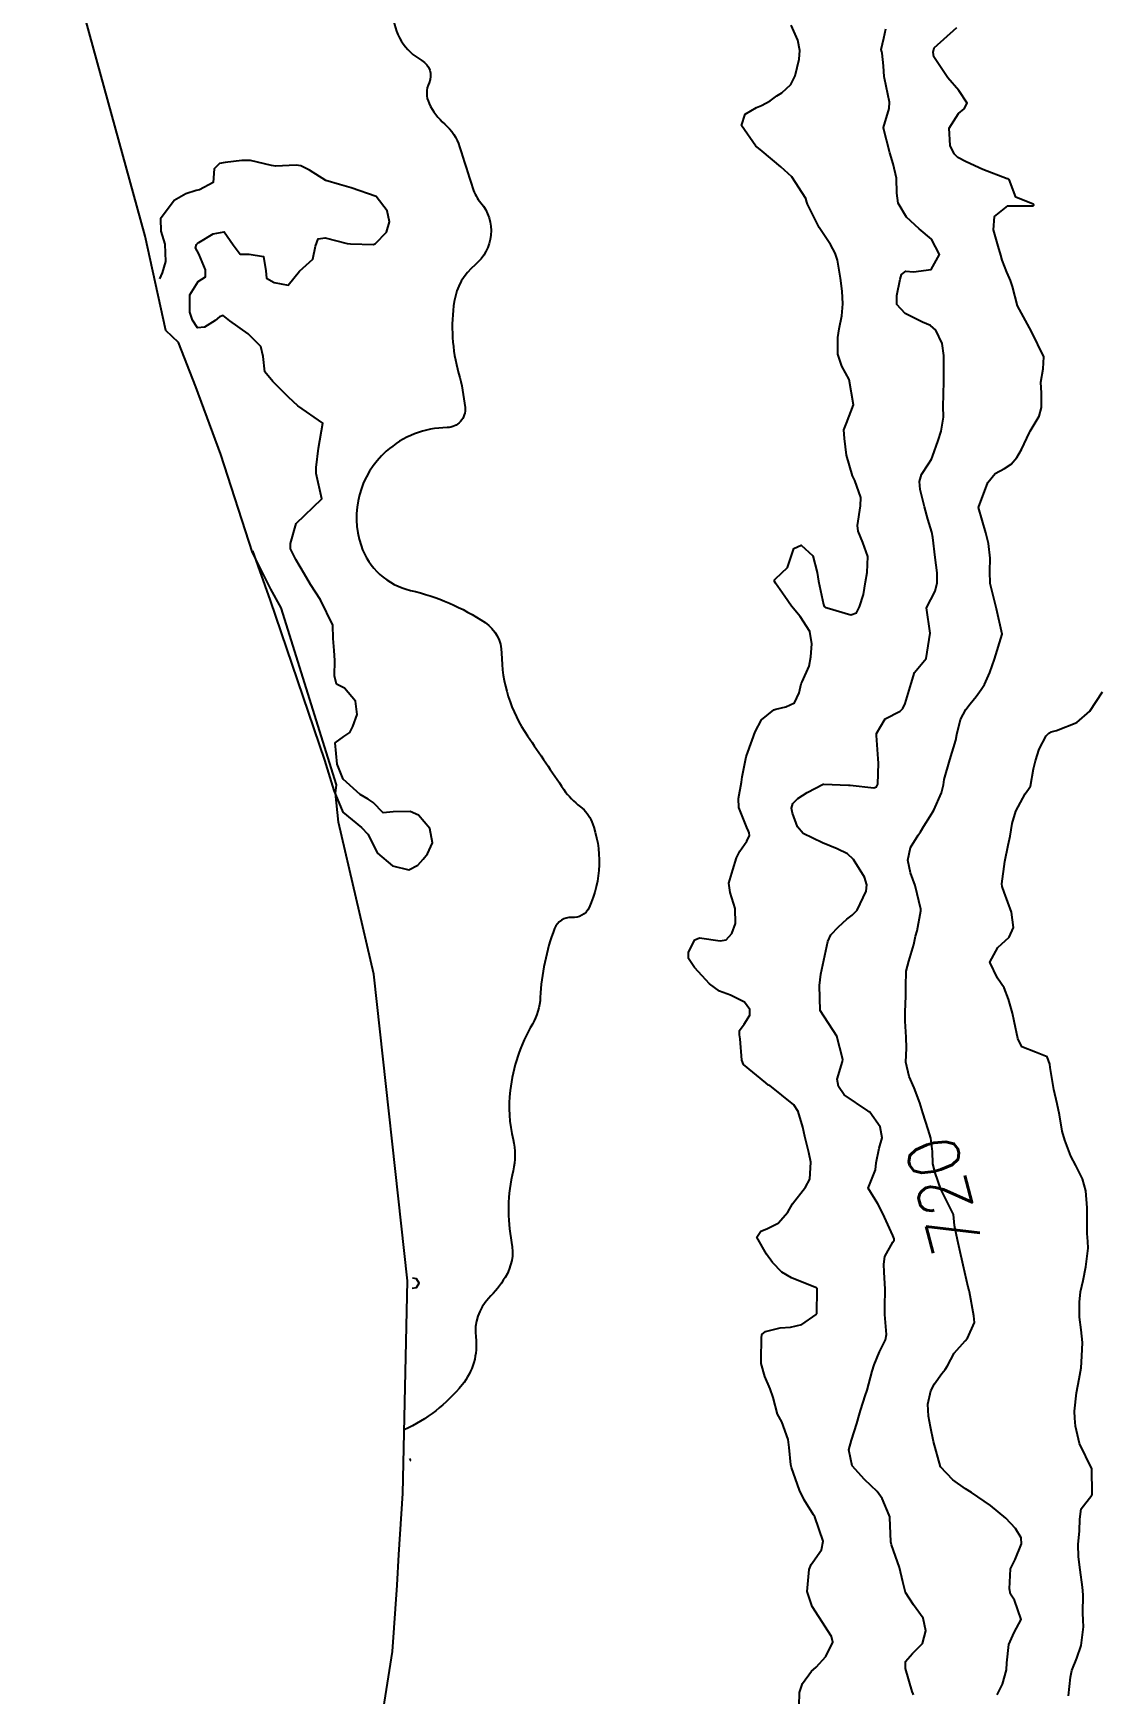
# Model space of a CAD drawing. Header units: metres. Extents: x 318500 to 325275, y 7408834 to 7428799.
# Drawn here: x 319971.5 to 320056.1, y 7413454.8 to 7413586.3 of the extents above; entities that cross this region are included whole.
import ezdxf
from ezdxf.enums import TextEntityAlignment as Align

# ---------------------------------------------------------------- set-up
doc = ezdxf.new("R2010")
doc.units = ezdxf.units.M
doc.header["$MEASUREMENT"] = 0
for name, color, linetype in [('Area', 45, 'Continuous'), ('Cotas', 45, 'Continuous'), ('Curvas de Nivel 1m', 11, 'Continuous'), ('Curvas de Nivel 5m', 15, 'Continuous'), ('Hidrografia', 140, 'Continuous')]:
    doc.layers.add(name, color=color, linetype=linetype)
doc.styles.add('Style-STANDARD', font='STANDARD.shx')

msp = doc.modelspace()

# ---------------------------------------------------------------- linework, layer by layer
at = {"layer": 'Area'}
msp.add_lwpolyline([(319999.26, 7413453.62), (319999.98, 7413458.15), (320000.33, 7413463.41), (320000.47, 7413465.82), (320000.78, 7413470.66), (320001.15, 7413487.51), (319998.49, 7413511.78), (319997.1, 7413517.81), (319995.69, 7413523.82), (319995.46, 7413526.13), (319995.54, 7413526.79), (319991.14, 7413540.81), (319990.33, 7413542.27), (319988.88, 7413545.18), (319986.38, 7413552.95), (319984.4, 7413558.31), (319983.02, 7413561.82), (319982.02, 7413562.77), (319980.38, 7413570.24), (319971.52, 7413602.52)], dxfattribs=at)
at = {"layer": 'Curvas de Nivel 1m', "flags": 128}
for points, elevation in [([(320032.17, 7413453.84), (320032.2, 7413454.91), (320032.42, 7413455.61), (320033.14, 7413456.59), (320033.3, 7413456.73), (320033.51, 7413456.9), (320034.28, 7413457.76), (320034.84, 7413458.88), (320034.72, 7413459.34), (320033.71, 7413460.89), (320033.2, 7413461.71), (320032.81, 7413462.91), (320032.96, 7413464.63), (320033.05, 7413464.9), (320033.11, 7413465.03), (320033.24, 7413465.22), (320033.94, 7413466.21), (320034.06, 7413466.89), (320033.4, 7413468.8), (320033.35, 7413468.9), (320033.3, 7413468.98), (320032.55, 7413470.15), (320032.18, 7413470.92), (320031.55, 7413472.72), (320031.51, 7413472.93), (320031.37, 7413474.31), (320031.3, 7413474.93), (320030.79, 7413476.34), (320030.45, 7413476.94), (320030.1, 7413478.27), (320029.86, 7413478.95), (320029.44, 7413479.93), (320029.15, 7413480.96), (320029.16, 7413481.27), (320029.18, 7413482.96), (320029.2, 7413483.25), (320029.49, 7413483.49), (320030.65, 7413483.79), (320031.49, 7413483.83), (320032.37, 7413484.04), (320033.51, 7413484.83), (320033.55, 7413484.86), (320033.56, 7413484.9), (320033.59, 7413486.85), (320033.58, 7413486.9), (320033.54, 7413486.94), (320032.14, 7413487.51), (320031.55, 7413487.73), (320030.79, 7413488.18), (320030.05, 7413488.95), (320029.57, 7413489.62), (320028.82, 7413490.97), (320029.13, 7413491.43), (320029.6, 7413491.62), (320030.49, 7413492.07), (320031.26, 7413492.94), (320031.63, 7413493.6), (320032.66, 7413494.91), (320033.01, 7413495.55), (320033.08, 7413496.91), (320032.93, 7413497.67), (320032.61, 7413498.92), (320032.45, 7413499.66), (320032.08, 7413500.92), (320031.73, 7413501.43), (320029.83, 7413502.96), (320029.75, 7413503.01), (320029.53, 7413503.18), (320027.77, 7413504.64), (320027.62, 7413504.98), (320027.49, 7413506.67), (320027.45, 7413506.99), (320027.45, 7413507.34), (320027.81, 7413507.83), (320028.26, 7413508.54), (320028.26, 7413508.98), (320027.84, 7413509.57), (320026.73, 7413510.12), (320025.85, 7413510.45), (320025.06, 7413511.02), (320024.49, 7413511.66), (320023.87, 7413512.31), (320023.41, 7413513.04), (320023.39, 7413513.54), (320023.9, 7413514.52), (320024.27, 7413514.66), (320025.9, 7413514.44), (320026.39, 7413514.51), (320026.83, 7413515), (320027.12, 7413515.8), (320027.1, 7413517), (320026.69, 7413518.26), (320026.59, 7413519), (320026.92, 7413520.06), (320027.21, 7413521), (320027.47, 7413521.53), (320028.01, 7413522.33), (320028.23, 7413522.77), (320028.2, 7413522.99), (320028.15, 7413523.12), (320028.02, 7413523.41), (320027.4, 7413525), (320027.35, 7413525.7), (320027.59, 7413526.99), (320027.66, 7413527.41), (320027.97, 7413528.99), (320028, 7413529.09), (320028.1, 7413529.38), (320028.67, 7413530.98), (320029.19, 7413531.92), (320030.15, 7413532.73), (320030.32, 7413532.79), (320031.11, 7413532.95), (320031.8, 7413533.29), (320032.17, 7413534.08), (320032.33, 7413534.78), (320032.39, 7413534.93), (320032.95, 7413536.17), (320033.09, 7413536.92), (320033.18, 7413537.95), (320033, 7413538.92), (320032.25, 7413540.12), (320031.57, 7413540.94), (320031.03, 7413541.71), (320030.28, 7413542.75), (320030.21, 7413542.89), (320030.2, 7413542.96), (320030.21, 7413543.03), (320030.28, 7413543.11), (320031.25, 7413544), (320031.57, 7413544.94), (320031.75, 7413545.51), (320032.32, 7413545.77), (320033.26, 7413544.92), (320033.6, 7413543.6), (320033.7, 7413542.92), (320034.1, 7413541.07), (320034.15, 7413540.91), (320034.26, 7413540.83), (320034.37, 7413540.79), (320036.25, 7413540.24), (320036.71, 7413540.42), (320036.94, 7413540.87), (320037.26, 7413541.86), (320037.42, 7413542.86), (320037.55, 7413543.61), (320037.59, 7413544.86), (320037.21, 7413545.99), (320036.83, 7413546.87), (320036.79, 7413547.32), (320037.03, 7413548.87), (320037.05, 7413549.55), (320036.58, 7413550.88), (320036.4, 7413551.25), (320035.91, 7413552.89), (320035.75, 7413554.21), (320035.69, 7413554.89), (320035.92, 7413555.42), (320036.47, 7413556.88), (320036.12, 7413558.89), (320035.54, 7413559.93), (320035.22, 7413560.9), (320035.23, 7413562.21), (320035.33, 7413562.9), (320035.54, 7413563.92), (320035.62, 7413564.89), (320035.56, 7413565.87), (320035.44, 7413566.9), (320035.19, 7413568.33), (320035.01, 7413568.9), (320034.64, 7413569.58), (320033.76, 7413570.92), (320032.83, 7413572.77), (320032.78, 7413572.93), (320032.68, 7413573.21), (320031.59, 7413574.95), (320030.72, 7413575.74), (320029.24, 7413576.98), (320028.95, 7413577.2), (320028.74, 7413577.36), (320027.61, 7413579), (320027.88, 7413579.89), (320028.78, 7413580.44), (320029.17, 7413580.6), (320029.87, 7413580.97), (320030.41, 7413581.35), (320030.8, 7413581.6), (320031.51, 7413582.25), (320031.85, 7413582.94), (320032.17, 7413584.27), (320032.22, 7413584.94), (320032.05, 7413585.75), (320031.54, 7413586.95)], 718), ([(320041.21, 7413454.7), (320041.18, 7413454.8), (320041.11, 7413454.99), (320040.58, 7413456.81), (320040.59, 7413457.36), (320041.15, 7413457.98), (320041.93, 7413458.79), (320042.19, 7413459.77), (320041.98, 7413460.79), (320041.21, 7413461.85), (320040.58, 7413462.81), (320040.37, 7413463.67), (320040.12, 7413464.81), (320039.48, 7413466.6), (320039.43, 7413466.82), (320039.35, 7413468.77), (320039.34, 7413468.82), (320039.3, 7413468.94), (320038.74, 7413470.26), (320038.34, 7413470.83), (320037.33, 7413471.77), (320036.35, 7413472.86), (320036.11, 7413474.12), (320036.31, 7413474.87), (320036.73, 7413476.19), (320036.92, 7413476.86), (320037.03, 7413477.23), (320037.42, 7413478.48), (320037.52, 7413478.76), (320037.54, 7413478.85), (320037.95, 7413480.34), (320038.1, 7413480.84), (320038.52, 7413481.89), (320038.99, 7413482.83), (320039.07, 7413483.24), (320038.94, 7413484.83), (320038.94, 7413485.41), (320038.97, 7413486.83), (320038.9, 7413488.18), (320038.86, 7413488.83), (320038.95, 7413489.44), (320039.59, 7413490.57), (320039.68, 7413490.73), (320039.68, 7413490.82), (320039.59, 7413491.08), (320038.8, 7413492.83), (320038.39, 7413493.6), (320037.64, 7413494.85), (320038.2, 7413496.3), (320038.27, 7413496.84), (320038.51, 7413498.02), (320038.74, 7413498.83), (320038.57, 7413499.7), (320037.77, 7413500.85), (320037.72, 7413500.89), (320037.61, 7413500.96), (320035.74, 7413502.23), (320035.28, 7413502.88), (320035.18, 7413503.47), (320035.6, 7413504.88), (320035.63, 7413505.03), (320035.14, 7413506.89), (320033.83, 7413508.9), (320033.77, 7413510.9), (320033.87, 7413511.8), (320034.13, 7413512.91), (320034.43, 7413514.37), (320034.68, 7413514.9), (320035.27, 7413515.54), (320035.93, 7413516.14), (320036.35, 7413516.46), (320036.77, 7413516.87), (320037.47, 7413518.37), (320037.52, 7413518.86), (320037.35, 7413519.48), (320036.46, 7413520.87), (320036, 7413521.33), (320035.18, 7413521.72), (320034.01, 7413522.2), (320032.47, 7413522.93), (320032.03, 7413523.45), (320031.64, 7413524.54), (320031.56, 7413524.94), (320031.67, 7413525.31), (320032.05, 7413525.7), (320032.79, 7413526.19), (320034.07, 7413526.84), (320034.13, 7413526.85), (320036.07, 7413526.76), (320036.2, 7413526.75), (320038.07, 7413526.56), (320038.29, 7413526.63), (320038.39, 7413526.85), (320038.44, 7413528.5), (320038.42, 7413528.85), (320038.28, 7413530.68), (320038.3, 7413530.85), (320038.98, 7413532), (320040.15, 7413532.63), (320040.37, 7413532.83), (320040.56, 7413533.23), (320041.03, 7413534.82), (320041.31, 7413535.69), (320042.21, 7413536.8), (320042.53, 7413538.8), (320042.26, 7413540.8), (320042.94, 7413542.13), (320043.09, 7413542.79), (320043.08, 7413543.57), (320042.93, 7413544.79), (320042.76, 7413546.37), (320042.68, 7413546.79), (320042.36, 7413547.83), (320042.08, 7413548.8), (320041.75, 7413550.18), (320041.69, 7413550.81), (320041.86, 7413551.35), (320042.41, 7413552.21), (320042.63, 7413552.59), (320042.71, 7413552.8), (320043.18, 7413554.05), (320043.41, 7413554.79), (320043.58, 7413555.9), (320043.57, 7413556.78), (320043.59, 7413557.68), (320043.61, 7413558.78), (320043.62, 7413559.68), (320043.62, 7413560.78), (320043.48, 7413561.73), (320042.99, 7413562.79), (320042.56, 7413563.16), (320041.93, 7413563.44), (320040.57, 7413564.11), (320039.91, 7413564.84), (320039.9, 7413565.53), (320040.17, 7413566.83), (320040.26, 7413567.19), (320040.62, 7413567.48), (320041.22, 7413567.42), (320042.62, 7413567.6), (320043.27, 7413568.79), (320042.65, 7413570.01), (320041.67, 7413570.81), (320040.67, 7413571.74), (320040.01, 7413572.84), (320039.89, 7413573.64), (320039.87, 7413574.84), (320039.61, 7413575.96), (320039.35, 7413576.84), (320038.83, 7413578.79), (320038.83, 7413578.85), (320039.29, 7413580.34), (320039.32, 7413580.84), (320038.92, 7413582.75), (320038.9, 7413582.85), (320038.83, 7413583.73), (320038.73, 7413584.74), (320038.7, 7413584.85), (320038.67, 7413585.02), (320038.86, 7413585.91), (320039.04, 7413586.67)], 719), ([(319988.88, 7413545.32), (319990.29, 7413541.39), (319994.57, 7413528.75), (319995.33, 7413526.34), (319996.03, 7413524.63), (319997.5, 7413523.4), (319998.01, 7413522.88), (319998.79, 7413521.37), (319999.97, 7413520.36), (320001.26, 7413520.05), (320001.98, 7413520.41), (320002.39, 7413520.91), (320002.74, 7413521.32), (320003.14, 7413522.18), (320002.92, 7413523.32), (320002.03, 7413524.39), (320001.36, 7413524.67), (320000.03, 7413524.64), (319999.22, 7413524.56), (319998.43, 7413525.38), (319998.04, 7413525.64), (319997.42, 7413526.03), (319996.07, 7413527.24), (319995.58, 7413528.42), (319995.42, 7413530.11), (319996.11, 7413530.6), (319996.59, 7413530.93), (319996.83, 7413531.4), (319997.17, 7413532.36), (319997.04, 7413533.4), (319996.17, 7413534.43), (319995.53, 7413534.77), (319995.37, 7413535.42), (319995.41, 7413536.64), (319995.34, 7413537.42), (319995.27, 7413538.37), (319995.24, 7413539.42), (319994.26, 7413541.44), (319993.47, 7413542.65), (319993, 7413543.46), (319992.3, 7413544.64), (319991.89, 7413545.47), (319991.89, 7413545.9), (319992.34, 7413547.47), (319994.36, 7413549.44), (319993.93, 7413551.45), (319993.92, 7413551.93), (319994.12, 7413553.44), (319994.44, 7413555.44), (319992.46, 7413556.81), (319991.74, 7413557.48), (319990.49, 7413558.72), (319989.85, 7413559.5), (319989.73, 7413560.72), (319989.55, 7413561.5), (319988.53, 7413562.51), (319987.08, 7413563.54), (319986.56, 7413563.95), (319986.26, 7413563.85), (319985.92, 7413563.56), (319985.08, 7413563.03), (319984.54, 7413562.99), (319984.12, 7413563.58), (319983.91, 7413564.23), (319983.92, 7413565.58), (319984.59, 7413566.66), (319985.15, 7413567.01), (319985.17, 7413567.56), (319984.62, 7413568.85), (319984.38, 7413569.32), (319984.44, 7413569.57), (319984.53, 7413569.67), (319984.63, 7413569.74), (319985.77, 7413570.43), (319986.65, 7413570.58), (319987.36, 7413569.54), (319987.91, 7413568.82), (319988.62, 7413568.82), (319989.75, 7413568.63), (319989.93, 7413567.5), (319989.99, 7413566.9), (319990.59, 7413566.58), (319991.71, 7413566.35), (319992.6, 7413567.47), (319993.65, 7413568.42), (319993.86, 7413569.45), (319994.07, 7413570.02), (319994.64, 7413570.12), (319996.38, 7413569.67), (319996.63, 7413569.62), (319998.45, 7413569.57), (319998.63, 7413569.65), (319999.48, 7413570.55), (319999.73, 7413571.37), (319999.54, 7413572.25), (319998.68, 7413573.39), (319996.69, 7413574.07), (319995.77, 7413574.34), (319994.7, 7413574.65), (319993.39, 7413575.46), (319992.71, 7413575.8), (319992.33, 7413575.86), (319990.71, 7413575.78), (319990.38, 7413575.83), (319988.72, 7413576.22), (319988.03, 7413576.22), (319986.72, 7413576.08), (319986.28, 7413575.99), (319985.84, 7413575.56), (319985.78, 7413574.48), (319984.69, 7413573.9), (319984.41, 7413573.85), (319983.6, 7413573.59), (319982.67, 7413573.06), (319981.6, 7413571.62), (319981.62, 7413570.64), (319981.95, 7413569.61), (319982, 7413568.22), (319981.74, 7413567.33), (319981.51, 7413566.87)], 717), ([(320053.49, 7413454.63), (320053.65, 7413456.11), (320053.75, 7413456.63), (320054.16, 7413457.62), (320054.49, 7413458.62), (320054.67, 7413460.1), (320054.64, 7413460.62), (320054.63, 7413461.19), (320054.64, 7413462.62), (320054.6, 7413463.25), (320054.42, 7413464.62), (320054.27, 7413465.63), (320054.26, 7413466.63), (320054.37, 7413467.71), (320054.38, 7413468.62), (320054.48, 7413469.45), (320055.33, 7413470.53), (320055.36, 7413470.58), (320055.36, 7413470.61), (320055.36, 7413470.64), (320055.35, 7413472.61), (320054.35, 7413474.63), (320054.04, 7413475.99), (320053.98, 7413476.63), (320053.97, 7413477.18), (320054.12, 7413478.63), (320054.33, 7413479.75), (320054.48, 7413480.62), (320054.55, 7413481.54), (320054.59, 7413482.62), (320054.48, 7413483.61), (320054.37, 7413484.63), (320054.35, 7413485.8), (320054.44, 7413486.63), (320054.65, 7413487.53), (320054.86, 7413488.62), (320055.04, 7413490.08), (320055.03, 7413490.62), (320054.96, 7413491.26), (320054.97, 7413492.62), (320054.98, 7413493.27), (320054.87, 7413494.62), (320054.61, 7413495.58), (320054.06, 7413496.63), (320053.68, 7413497.38), (320053.2, 7413498.65), (320053, 7413499.35), (320052.79, 7413500.65), (320052.6, 7413501.51), (320052.32, 7413502.65), (320052.04, 7413504.4), (320052, 7413504.66), (320051.79, 7413505.25), (320050.87, 7413505.6), (320049.8, 7413506.04), (320049.48, 7413506.69), (320049.2, 7413508.08), (320049.06, 7413508.7), (320048.74, 7413509.81), (320048.39, 7413510.71), (320047.87, 7413511.46), (320047.27, 7413512.73), (320047.9, 7413513.89), (320048.79, 7413514.71), (320049.13, 7413515.49), (320048.97, 7413516.7), (320048.4, 7413518.28), (320048.24, 7413518.72), (320048.21, 7413518.95), (320048.44, 7413520.71), (320048.72, 7413522), (320048.86, 7413522.71), (320049.02, 7413523.72), (320049.31, 7413524.7), (320050.06, 7413526.07), (320050.33, 7413526.43), (320050.47, 7413526.69), (320050.73, 7413528.04), (320050.88, 7413528.68), (320051.18, 7413529.61), (320051.73, 7413530.67), (320051.93, 7413530.88), (320052.13, 7413530.99), (320052.55, 7413531.08), (320054.14, 7413531.71), (320055.17, 7413532.62), (320056.17, 7413534.15)], 721), ([(320001.53, 7413486.93), (320001.88, 7413486.98), (320002.07, 7413487.32), (320001.87, 7413487.65), (320001.54, 7413487.71)], 717), ([(320001.35, 7413473.27), (320001.39, 7413473.29), (320001.39, 7413473.33), (320001.35, 7413473.44)], 717)]:
    msp.add_lwpolyline(points, dxfattribs=dict(at, elevation=elevation))
at = {"layer": 'Curvas de Nivel 5m', "elevation": 720, "flags": 128}
msp.add_lwpolyline([(320047.84, 7413454.71), (320048.27, 7413455.55), (320048.57, 7413456.7), (320048.61, 7413457.24), (320048.77, 7413458.7), (320049.18, 7413459.64), (320049.75, 7413460.68), (320049.21, 7413462.2), (320048.91, 7413462.69), (320048.81, 7413463.12), (320048.91, 7413464.7), (320049.26, 7413465.44), (320049.78, 7413466.68), (320049.73, 7413467.14), (320049.29, 7413467.88), (320048.54, 7413468.7), (320047.31, 7413469.71), (320045.8, 7413470.74), (320045.33, 7413471.02), (320044.33, 7413471.75), (320043.35, 7413472.77), (320042.81, 7413474.78), (320042.56, 7413475.94), (320042.41, 7413476.78), (320042.36, 7413477.73), (320042.58, 7413478.78), (320042.88, 7413479.34), (320043.45, 7413480.16), (320043.73, 7413480.49), (320043.91, 7413480.76), (320044.45, 7413481.78), (320045.3, 7413482.74), (320045.49, 7413482.95), (320046.04, 7413484.2), (320046, 7413484.74), (320045.65, 7413486.63), (320045.62, 7413486.74), (320045.54, 7413487.01), (320045.14, 7413488.75), (320044.87, 7413490.04), (320044.69, 7413490.75), (320044.47, 7413491.89), (320044.38, 7413492.76), (320043.64, 7413494.23), (320043.39, 7413494.77), (320042.94, 7413496.06), (320042.76, 7413496.78), (320042.72, 7413497.75), (320042.59, 7413498.79), (320042.39, 7413499.48), (320041.97, 7413500.8), (320041.73, 7413501.6), (320041.28, 7413502.8), (320040.88, 7413503.69), (320040.61, 7413504.81), (320040.66, 7413505.94), (320040.64, 7413506.81), (320040.57, 7413508.07), (320040.56, 7413508.81), (320040.6, 7413510.06), (320040.6, 7413510.81), (320040.65, 7413512.04), (320040.86, 7413512.82), (320041.24, 7413514.15), (320041.38, 7413514.81), (320041.5, 7413515.23), (320041.8, 7413516.8), (320041.8, 7413516.95), (320041.36, 7413518.81), (320040.99, 7413519.82), (320040.78, 7413520.82), (320040.99, 7413521.83), (320041.58, 7413522.81), (320041.76, 7413523.07), (320042.03, 7413523.51), (320042.53, 7413524.31), (320042.83, 7413524.79), (320043.44, 7413526.16), (320043.58, 7413526.78), (320043.65, 7413527.21), (320044.1, 7413528.77), (320044.56, 7413530.33), (320044.65, 7413530.76), (320044.94, 7413531.96), (320045.36, 7413532.76), (320045.71, 7413533.2), (320046.17, 7413533.79), (320046.58, 7413534.33), (320046.83, 7413534.74), (320047.26, 7413535.67), (320047.63, 7413536.73), (320048.23, 7413538.72), (320047.79, 7413540.73), (320047.63, 7413541.37), (320047.29, 7413542.73), (320047.25, 7413543.68), (320047.29, 7413544.74), (320047.15, 7413545.91), (320046.94, 7413546.74), (320046.37, 7413548.75), (320047.1, 7413550.74), (320047.68, 7413551.45), (320048.41, 7413551.85), (320048.95, 7413552.18), (320049.4, 7413552.71), (320049.78, 7413553.35), (320050.4, 7413554.69), (320050.45, 7413554.8), (320051.16, 7413555.99), (320051.36, 7413556.68), (320051.35, 7413557.81), (320051.3, 7413558.68), (320051.48, 7413559.72), (320051.54, 7413560.68), (320050.55, 7413562.69), (320049.44, 7413564.71), (320049.06, 7413566.26), (320048.91, 7413566.72), (320048.82, 7413566.92), (320048.62, 7413567.39), (320048.24, 7413568.34), (320048.13, 7413568.73), (320047.93, 7413569.44), (320047.56, 7413570.74), (320047.63, 7413571.79), (320048.69, 7413572.64), (320048.76, 7413572.65), (320050.69, 7413572.64), (320050.72, 7413572.66), (320050.74, 7413572.69), (320050.69, 7413572.77), (320049.31, 7413573.33), (320048.79, 7413574.72), (320048.71, 7413574.77), (320048.64, 7413574.79), (320046.72, 7413575.53), (320045.38, 7413576.12), (320044.74, 7413576.47), (320044.43, 7413576.77), (320044.11, 7413577.42), (320044.05, 7413578.78), (320044.78, 7413579.95), (320045.22, 7413580.33), (320045.46, 7413580.76), (320044.81, 7413581.78), (320043.94, 7413582.78), (320042.84, 7413584.43), (320042.78, 7413584.8), (320042.85, 7413585.15), (320044.65, 7413586.77)], dxfattribs=at)
at = {"layer": 'Hidrografia'}
msp.add_lwpolyline([(320000, 7413587.86, 0.261949), (320002.29, 7413584.15, -0.396435), (320002.86, 7413582.39, 0.226092), (320002.86, 7413580.75, 0.10278), (320004.1, 7413579.12, -0.137378), (320005.28, 7413577.32, 0.000137), (320006.33, 7413574.02, 0.097499), (320006.96, 7413572.89, -0.416566), (320006.5, 7413567.96, 0.183852), (320004.86, 7413565.07, 0.107296), (320005.2, 7413559.39, -0.044068), (320005.71, 7413556.67, -0.438733), (320004.29, 7413555.08, 0.180283), (319999.47, 7413553.2, 0.300258), (319997.48, 7413545.73, 0.261524), (320001.4, 7413542.18, -0.092385), (320007.3, 7413539.63, -0.248392), (320008.6, 7413537.2, 0.150334), (320010.65, 7413530.66, -0.001928), (320013.54, 7413526.41, 0.085621), (320014.84, 7413525.05, -0.142914), (320015.75, 7413523.86, -0.2033), (320015.53, 7413517.06, -0.314117), (320014.16, 7413516.27, 0.334197), (320012.8, 7413515.41, 0.078392), (320011.67, 7413509.95, -0.119762), (320011.04, 7413507.84, 0.102143), (320009.28, 7413502.57, 0.088774), (320009.51, 7413498.7, -0.118366), (320009.51, 7413496.21, 0.108236), (320009.4, 7413490.55, -0.19101), (320008.88, 7413487.77, -0.053626), (320007.58, 7413486.11, 0.229625), (320006.56, 7413483.05, -0.205751), (320005.48, 7413479.26, -0.114407), (320000.89, 7413475.69, 4.549705)], format="xyb", dxfattribs=at)

# ---------------------------------------------------------------- texts
at = {"layer": 'Cotas', "style": 'Style-STANDARD'}
msp.add_text('720', height=4, rotation=104.7924, dxfattribs=at).set_placement((320043.63, 7413494.27, 720), align=Align.MIDDLE_CENTER)

doc.saveas('drawing.dxf')
